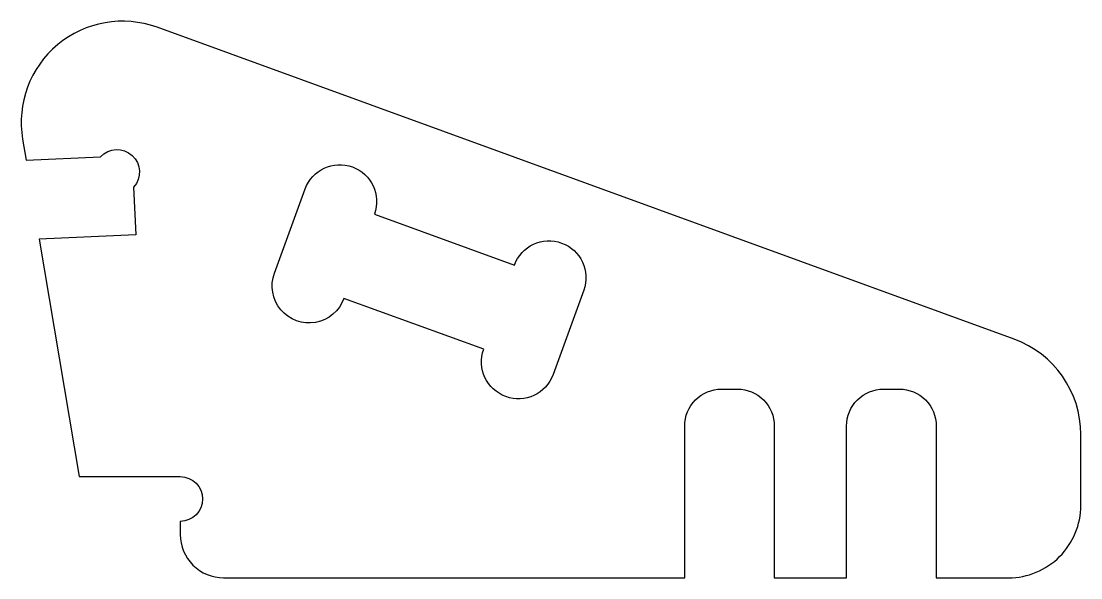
# Model space of a CAD drawing. Header units: millimetres. Extents: x 0 to 73.3, y 0 to 38.5.
import ezdxf

# ---------------------------------------------------------------- set-up
doc = ezdxf.new("R2010")
doc.units = ezdxf.units.MM
doc.header["$MEASUREMENT"] = 0

msp = doc.modelspace()

# ---------------------------------------------------------------- linework, layer by layer
at = {"linetype": 'Continuous'}
for points in [[(9.394, 38.072, 0.574417), (0.096, 30.339), (0.339, 28.885), (5.492, 29.114, -1), (7.779, 27.022), (7.927, 23.717), (1.254, 23.42), (4.002, 7), (11.002, 7, -1), (11.002, 3.9), (11.002, 3, 0.414214), (14.002, 0), (45.893, 0), (45.893, 10.5, -0.414214), (48.443, 13.05), (49.543, 13.05, -0.414214), (52.093, 10.5), (52.093, 0), (57.093, 0), (57.093, 10.5, -0.414214), (59.643, 13.05), (60.743, 13.05, -0.414214), (63.293, 10.5), (63.293, 0), (68.293, 0, 0.414214), (73.293, 5), (73.293, 9.919, 0.315322), (68.686, 16.497)], [(24.435, 25.15), (34.114, 21.628, -1), (38.907, 19.884), (36.787, 14.058, -1), (31.994, 15.802), (22.315, 19.324, -1.009479), (17.522, 21.068), (19.642, 26.894, -1)]]:
    msp.add_lwpolyline(points, format="xyb", close=True, dxfattribs=at)

doc.saveas('drawing.dxf')
